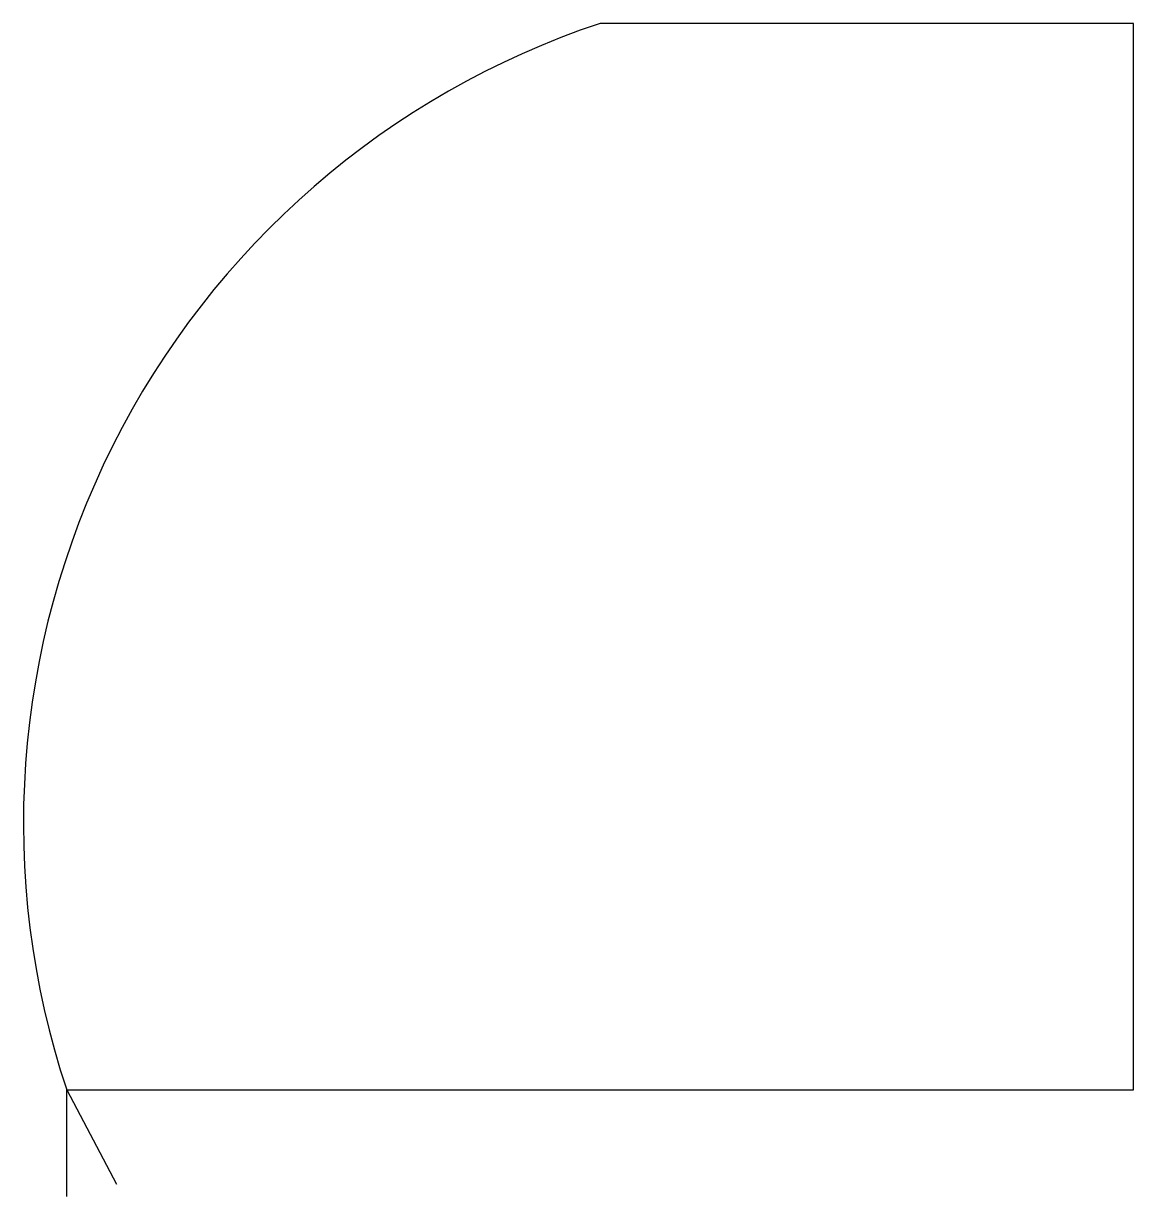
# Model space of a CAD drawing. Extents: x 18 to 122, y 13 to 123.
import ezdxf

# ---------------------------------------------------------------- set-up
doc = ezdxf.new("R2010")
doc.units = 0
doc.layers.get('0').update_dxf_attribs({"linetype": 'CONTINUOUS'})

msp = doc.modelspace()

# ---------------------------------------------------------------- linework, layer by layer
msp.add_lwpolyline([(21.85, 13.04), (21.85, 23.04), (121.85, 23.04), (121.85, 123.04), (71.85, 123.04, 0.414214), (21.85, 23.04), (26.51, 14.19)], format="xyb")

doc.saveas('drawing.dxf')
